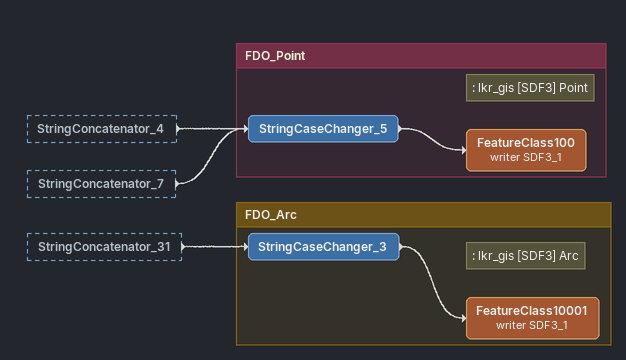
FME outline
StringConcatenator_4 [outside]
    -> StringCaseChanger_5
StringConcatenator_7 [outside]
    -> StringCaseChanger_5
StringConcatenator_31 [outside]
    -> StringCaseChanger_3

Bookmark: FDO_Arc
StringCaseChanger_3
    -> FeatureClass10001 (writer SDF3_1)
Note: : lkr_gis [SDF3] Arc
FeatureClass10001 (writer SDF3_1)

Bookmark: FDO_Point
StringCaseChanger_5
    -> FeatureClass100 (writer SDF3_1)
Note: : lkr_gis [SDF3] Point
FeatureClass100 (writer SDF3_1)
